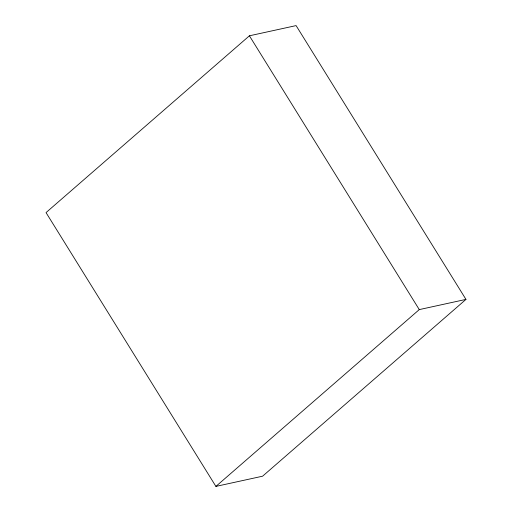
<?xml version="1.0" encoding="UTF-8"?>
<svg xmlns="http://www.w3.org/2000/svg" width="512" height="512" viewBox="0 0 512 512"><rect width="100%" height="100%" fill="white"/><g stroke="black" fill="none" stroke-linecap="round" stroke-linejoin="round"><path stroke-width="0.77" d="M249.408 35.802L46.035 212.602L215.904 486.4L262.592 476.198L465.965 299.398L296.096 25.6L249.408 35.802L419.277 309.6L465.965 299.398M215.904 486.4L419.277 309.6"/></g></svg>
